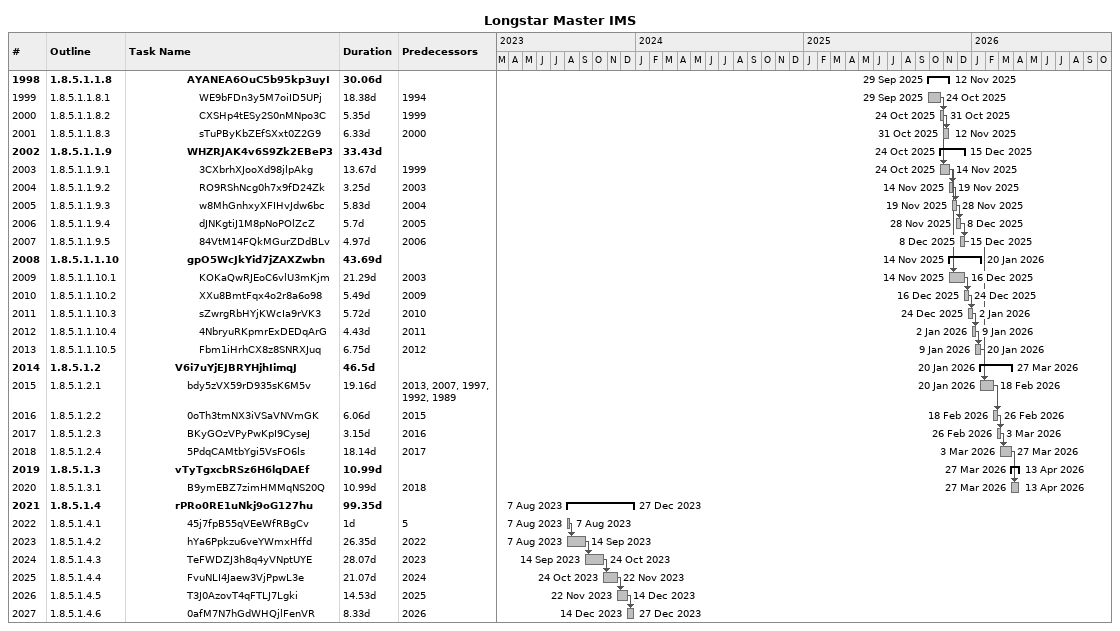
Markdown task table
Longstar Master IMS

| ID | WBS | Task | Duration | Start | Finish | Predecessors |
|---|---|---|---|---|---|---|
| 1998 | 1.8.5.1.1.8 | **AYANEA6OuC5b95kp3uyI** | 30.06d | 2025-09-29 | 2025-11-12 |  |
| 1999 | 1.8.5.1.1.8.1 | WE9bFDn3y5M7oiID5UPj | 18.38d | 2025-09-29 | 2025-10-24 | 1994 |
| 2000 | 1.8.5.1.1.8.2 | CXSHp4tESy2S0nMNpo3C | 5.35d | 2025-10-24 | 2025-10-31 | 1999 |
| 2001 | 1.8.5.1.1.8.3 | sTuPByKbZEfSXxt0Z2G9 | 6.33d | 2025-10-31 | 2025-11-12 | 2000 |
| 2002 | 1.8.5.1.1.9 | **WHZRJAK4v6S9Zk2EBeP3** | 33.43d | 2025-10-24 | 2025-12-15 |  |
| 2003 | 1.8.5.1.1.9.1 | 3CXbrhXJooXd98jlpAkg | 13.67d | 2025-10-24 | 2025-11-14 | 1999 |
| 2004 | 1.8.5.1.1.9.2 | RO9RShNcg0h7x9fD24Zk | 3.25d | 2025-11-14 | 2025-11-19 | 2003 |
| 2005 | 1.8.5.1.1.9.3 | w8MhGnhxyXFIHvJdw6bc | 5.83d | 2025-11-19 | 2025-11-28 | 2004 |
| 2006 | 1.8.5.1.1.9.4 | dJNKgtiJ1M8pNoPOlZcZ | 5.7d | 2025-11-28 | 2025-12-08 | 2005 |
| 2007 | 1.8.5.1.1.9.5 | 84VtM14FQkMGurZDdBLv | 4.97d | 2025-12-08 | 2025-12-15 | 2006 |
| 2008 | 1.8.5.1.1.10 | **gpO5WcJkYid7jZAXZwbn** | 43.69d | 2025-11-14 | 2026-01-20 |  |
| 2009 | 1.8.5.1.1.10.1 | KOKaQwRJEoC6vlU3mKjm | 21.29d | 2025-11-14 | 2025-12-16 | 2003 |
| 2010 | 1.8.5.1.1.10.2 | XXu8BmtFqx4o2r8a6o98 | 5.49d | 2025-12-16 | 2025-12-24 | 2009 |
| 2011 | 1.8.5.1.1.10.3 | sZwrgRbHYjKWcIa9rVK3 | 5.72d | 2025-12-24 | 2026-01-02 | 2010 |
| 2012 | 1.8.5.1.1.10.4 | 4NbryuRKpmrExDEDqArG | 4.43d | 2026-01-02 | 2026-01-09 | 2011 |
| 2013 | 1.8.5.1.1.10.5 | Fbm1iHrhCX8z8SNRXJuq | 6.75d | 2026-01-09 | 2026-01-20 | 2012 |
| 2014 | 1.8.5.1.2 | **V6i7uYjEJBRYHjhIimqJ** | 46.5d | 2026-01-20 | 2026-03-27 |  |
| 2015 | 1.8.5.1.2.1 | bdy5zVX59rD935sK6M5v | 19.16d | 2026-01-20 | 2026-02-18 | 2013, 2007, 1997, 1992, 1989 |
| 2016 | 1.8.5.1.2.2 | 0oTh3tmNX3iVSaVNVmGK | 6.06d | 2026-02-18 | 2026-02-26 | 2015 |
| 2017 | 1.8.5.1.2.3 | BKyGOzVPyPwKpI9CyseJ | 3.15d | 2026-02-26 | 2026-03-03 | 2016 |
| 2018 | 1.8.5.1.2.4 | 5PdqCAMtbYgi5VsFO6ls | 18.14d | 2026-03-03 | 2026-03-27 | 2017 |
| 2019 | 1.8.5.1.3 | **vTyTgxcbRSz6H6lqDAEf** | 10.99d | 2026-03-27 | 2026-04-13 |  |
| 2020 | 1.8.5.1.3.1 | B9ymEBZ7zimHMMqNS20Q | 10.99d | 2026-03-27 | 2026-04-13 | 2018 |
| 2021 | 1.8.5.1.4 | **rPRo0RE1uNkj9oG127hu** | 99.35d | 2023-08-07 | 2023-12-27 |  |
| 2022 | 1.8.5.1.4.1 | 45j7fpB55qVEeWfRBgCv | 1d | 2023-08-07 | 2023-08-07 | 5 |
| 2023 | 1.8.5.1.4.2 | hYa6Ppkzu6veYWmxHffd | 26.35d | 2023-08-07 | 2023-09-14 | 2022 |
| 2024 | 1.8.5.1.4.3 | TeFWDZJ3h8q4yVNptUYE | 28.07d | 2023-09-14 | 2023-10-24 | 2023 |
| 2025 | 1.8.5.1.4.4 | FvuNLI4Jaew3VjPpwL3e | 21.07d | 2023-10-24 | 2023-11-22 | 2024 |
| 2026 | 1.8.5.1.4.5 | T3J0AzovT4qFTLJ7Lgki | 14.53d | 2023-11-22 | 2023-12-14 | 2025 |
| 2027 | 1.8.5.1.4.6 | 0afM7N7hGdWHQjlFenVR | 8.33d | 2023-12-14 | 2023-12-27 | 2026 |
